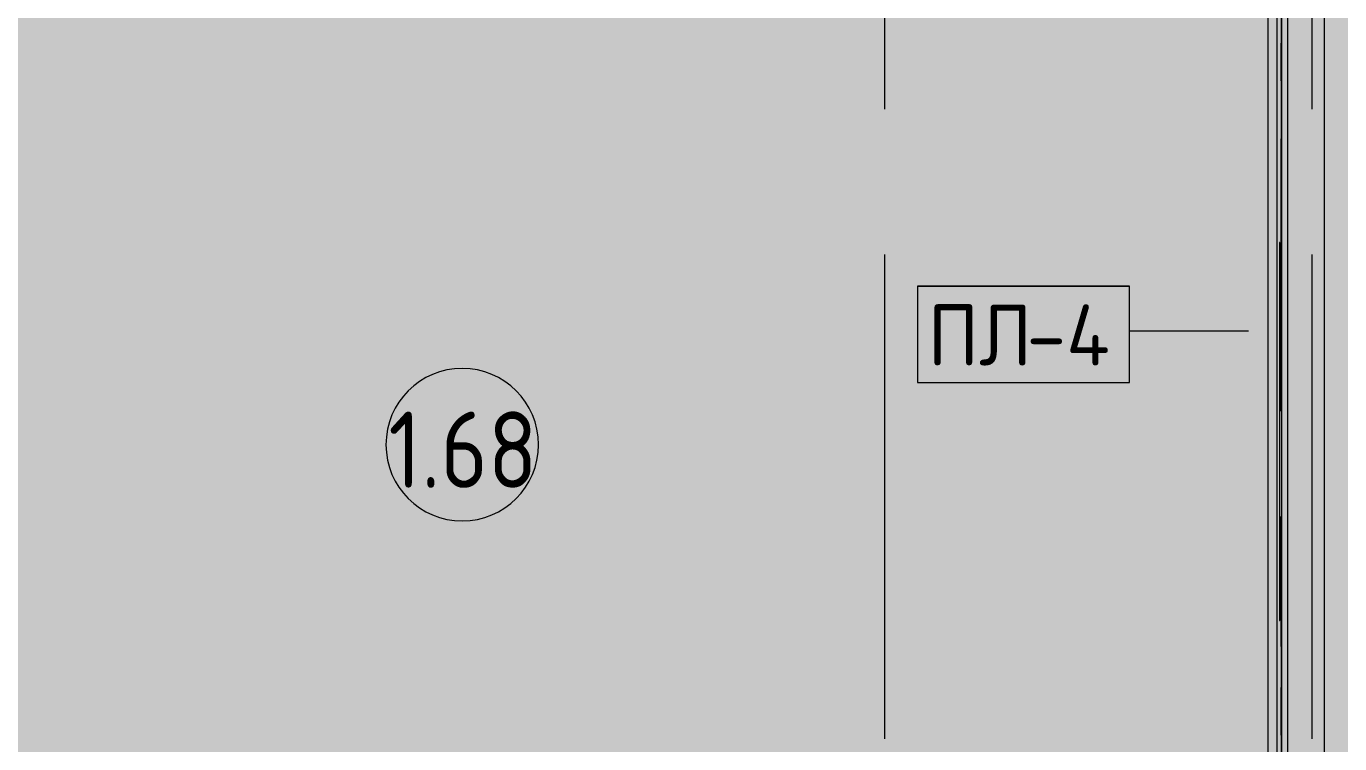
# Model space of a CAD drawing. Header units: millimetres. Extents: x 81671 to 282875, y -8553 to 29000.
# Drawn here: x 102997 to 107301, y 4864 to 7216 of the extents above; entities that cross this region are included whole.
import ezdxf

# ---------------------------------------------------------------- set-up
doc = ezdxf.new("R2010")
doc.units = ezdxf.units.MM
doc.linetypes.add('Осевая', pattern=[3175, 635, -476.25, 1587.5, -476.25])
for name, color, linetype, lineweight in [('A-AREA-IDEN', 7, 'Continuous', 9), ('A-FLOR-PATT', 7, 'Continuous', 9), ('A-GENM', 7, 'Continuous', 9), ('A-GENM-IDEN', 7, 'Continuous', 9), ('I-WALL', 7, 'Continuous', 9), ('Оси-2', 7, 'Осевая', 9)]:
    doc.layers.add(name, color=color, linetype=linetype, lineweight=lineweight)
for name, color, linetype, lineweight, true_color in [('A-GENM-3', 5, 'Continuous', 9, 0x0000ff), ('A-WALL-1', 9, 'Continuous', 9, 0x808080), ('A-WALL-FNSH-1', 9, 'Continuous', 9, 0x808080), ('I-WALL-2', 9, 'Continuous', 9, 0x808080)]:
    doc.layers.add(name, color=color, linetype=linetype, lineweight=lineweight, true_color=true_color)
doc.styles.add('GOST Common', font='GOST_Common.ttf', dxfattribs={"width": 0.9, "height": 250})
doc.styles.add('GOST Common_1', font='GOST_Common.ttf', dxfattribs={"height": 200})

# ---------------------------------------------------------------- blocks, each defined once
blk = doc.blocks.new('Рисунок_горы - Рисунок_горы-31934381-План отделки полов с раскладкой материалов 1 этажа в осях 23_1-33')
at = {"layer": 'A-GENM'}
for p, q in [((107109, 6596.8), (107109, 6811.8)), ((107109, 6811.8), (107109, 6596.8)), ((107109, 6543.6), (107109, 6283.9)), ((107109, 6405.5), (107109, 6505.2)), ((107109, 6505.2), (107109, 6405.5)), ((107109, 6323.1), (107109, 6385.4)), ((107109, 6385.4), (107109, 6323.1)), ((107109, 6239.8), (107109, 6301.8)), ((107109, 6301.8), (107109, 6239.8)), ((107109, 6066.3), (107109, 6088)), ((107109, 6088), (107109, 6066.3)), ((107109, 5410.9), (107109, 5473.2)), ((107109, 5473.2), (107109, 5410.9)), ((107109, 5202.8), (107109, 5327.3)), ((107109, 5327.3), (107109, 5202.8)), ((107109, 5182.5), (107109, 5181.1)), ((107109, 5181.1), (107109, 5059.9))]:
    blk.add_line(p, q, dxfattribs=at)
for points in [[(107109, 7214.5), (107109, 7212.6), (107109, 7208.3), (107109, 7196.7)], [(107109, 7097.7), (107109, 7098.2), (107109, 7098.9), (107109, 7099.7)], [(107109, 7074.4), (107109, 7079.7), (107109, 7085.5), (107109, 7091.6)], [(107109, 6716.7), (107109, 6731.4), (107109, 6742), (107109, 6745.8)], [(107109, 6614.2), (107109, 6606), (107109, 6578.2), (107109, 6549)], [(107109, 6583.5), (107109, 6584.6), (107109, 6588.2), (107109, 6596.8)], [(107109, 6583.7), (107109, 6584.6), (107109, 6586.1), (107109, 6587.1)], [(107109, 6409.6), (107109, 6413.2), (107109, 6423.1), (107109, 6426.7)], [(107109, 6413), (107109, 6407.2), (107109, 6405.1), (107109, 6408.3)], [(107109, 5608.6), (107109, 5567.6), (107109, 5527.7), (107109, 5494.8)], [(107109, 5415.4), (107109, 5414.5), (107109, 5413.5), (107109, 5412.6)], [(107109, 4996.9), (107109, 5086.6), (107109, 5046.4), (107109, 4960)], [(107109, 5048), (107109, 5034.9), (107109, 4986.4), (107109, 4936.1)], [(107109, 4997.1), (107109, 5021), (107109, 5029.3), (107109, 5042)], [(107109, 4891.4), (107109, 4907.7), (107109, 4948.5), (107109, 4997.1)], [(107109, 4926), (107109, 4939.9), (107109, 4967.6), (107109, 4996.9)], [(107109, 4919.2), (107109, 4919.2), (107109, 4919.2), (107109, 4919.2)]]:
    blk.add_open_spline(points, degree=3, dxfattribs=at)
for points, knots in [([(107109, 7196.7), (107109, 7196.7), (107109, 7135.5), (107109, 7087.7), (107109, 6990)], [0.25, 0.25, 0.25, 0.25, 0.25000001, 0.3125, 0.3125, 0.3125, 0.3125]), ([(107109, 7144.2), (107109, 7144.2), (107109, 7150.7), (107109, 7156.3), (107109, 7161)], [0.555555556, 0.555555556, 0.555555556, 0.555555556, 0.555555566, 0.558709042, 0.558709042, 0.558709042, 0.558709042]), ([(107109, 7099.7), (107109, 7099.7), (107109, 7119.2), (107109, 7136), (107109, 7144.2)], [0.53333333, 0.53333333, 0.53333333, 0.53333333, 0.53333334, 0.55555556, 0.55555556, 0.55555556, 0.55555556]), ([(107109, 7091.6), (107109, 7091.6), (107109, 7093.3), (107109, 7094.4), (107109, 7095.3)], [0.511111111, 0.511111111, 0.511111111, 0.511111111, 0.511111121, 0.519586005, 0.519586005, 0.519586005, 0.519586005]), ([(107109, 6990), (107109, 6990), (107109, 6928.5), (107109, 6852.5), (107109, 6803.8)], [0.3125, 0.3125, 0.3125, 0.3125, 0.31250001, 0.375, 0.375, 0.375, 0.375]), ([(107109, 6803.8), (107109, 6803.8), (107109, 6766.8), (107109, 6750.7), (107109, 6724.5)], [0.375, 0.375, 0.375, 0.375, 0.37500001, 0.4375, 0.4375, 0.4375, 0.4375]), ([(107109, 6745.8), (107109, 6745.8), (107109, 6750.5), (107109, 6753.8), (107109, 6755.9)], [0.444444444, 0.444444444, 0.444444444, 0.444444444, 0.444444454, 0.446842878, 0.446842878, 0.446842878, 0.446842878]), ([(107109, 6724.5), (107109, 6724.5), (107109, 6678.8), (107109, 6632.5), (107109, 6587.1)], [0.4375, 0.4375, 0.4375, 0.4375, 0.43750001, 0.5, 0.5, 0.5, 0.5]), ([(107109, 6595.4), (107109, 6595.4), (107109, 6605.6), (107109, 6611.7), (107109, 6614.6)], [0.5, 0.5, 0.5, 0.5, 0.50000001, 0.5342956, 0.5342956, 0.5342956, 0.5342956]), ([(107109, 6596.8), (107109, 6596.8), (107109, 6588.2), (107109, 6584.5), (107109, 6583.5)], [0.345323741, 0.345323741, 0.345323741, 0.345323741, 0.345323751, 0.348342105, 0.348342105, 0.348342105, 0.348342105]), ([(107109, 6427.4), (107109, 6427.4), (107109, 6452), (107109, 6573.2), (107109, 6595.4)], [0.3333333, 0.3333333, 0.3333333, 0.3333333, 0.3333333, 0.5, 0.5, 0.5, 0.5]), ([(107109, 6587.1), (107109, 6587.1), (107109, 6586.1), (107109, 6584.6), (107109, 6583.8)], [0.5, 0.5, 0.5, 0.5, 0.50000001, 0.52072637, 0.52072637, 0.52072637, 0.52072637]), ([(107109, 6587.1), (107109, 6587.1), (107109, 6571), (107109, 6574.8), (107109, 6563.8)], [0.352517986, 0.352517986, 0.352517986, 0.352517986, 0.352517996, 0.35971223, 0.35971223, 0.35971223, 0.35971223]), ([(107109, 6563.8), (107109, 6563.8), (107109, 6557), (107109, 6550.7), (107109, 6543.6)], [0.35971223, 0.35971223, 0.35971223, 0.35971223, 0.35971224, 0.366906475, 0.366906475, 0.366906475, 0.366906475]), ([(107109, 6549), (107109, 6549), (107109, 6543.3), (107109, 6536.3), (107109, 6528)], [0.66666667, 0.66666667, 0.66666667, 0.66666667, 0.66666668, 0.76544499, 0.76544499, 0.76544499, 0.76544499]), ([(107109, 6505.2), (107109, 6505.2), (107109, 6516.4), (107109, 6536.9), (107109, 6543.6)], [0.93333333, 0.93333333, 0.93333333, 0.93333333, 0.93333334, 1, 1, 1, 1]), ([(107109, 6543.6), (107109, 6543.6), (107109, 6536.9), (107109, 6516.4), (107109, 6505.2)], [0.366906475, 0.366906475, 0.366906475, 0.366906475, 0.366906485, 0.374100719, 0.374100719, 0.374100719, 0.374100719]), ([(107109, 6385.4), (107109, 6385.4), (107109, 6394.3), (107109, 6394.4), (107109, 6405.5)], [0.86666667, 0.86666667, 0.86666667, 0.86666667, 0.86666668, 0.9, 0.9, 0.9, 0.9]), ([(107109, 6405.5), (107109, 6405.5), (107109, 6394.4), (107109, 6394.3), (107109, 6385.4)], [0.381294964, 0.381294964, 0.381294964, 0.381294964, 0.381294974, 0.388489209, 0.388489209, 0.388489209, 0.388489209]), ([(107109, 6301.8), (107109, 6301.8), (107109, 6311.8), (107109, 6310.3), (107109, 6323.1)], [0.8, 0.8, 0.8, 0.8, 0.80000001, 0.83333333, 0.83333333, 0.83333333, 0.83333333]), ([(107109, 6323.1), (107109, 6323.1), (107109, 6310.3), (107109, 6311.8), (107109, 6301.8)], [0.395683453, 0.395683453, 0.395683453, 0.395683453, 0.395683463, 0.402877698, 0.402877698, 0.402877698, 0.402877698]), ([(107109, 6214.8), (107109, 6214.8), (107109, 6224.1), (107109, 6230.7), (107109, 6239.8)], [0.73333333, 0.73333333, 0.73333333, 0.73333333, 0.73333334, 0.76666667, 0.76666667, 0.76666667, 0.76666667]), ([(107109, 6239.8), (107109, 6239.8), (107109, 6230.7), (107109, 6224.1), (107109, 6214.8)], [0.410071942, 0.410071942, 0.410071942, 0.410071942, 0.410071952, 0.417266187, 0.417266187, 0.417266187, 0.417266187]), ([(107109, 6128.8), (107109, 6128.8), (107109, 6163.6), (107109, 6185.7), (107109, 6214.8)], [0.7, 0.7, 0.7, 0.7, 0.70000001, 0.73333333, 0.73333333, 0.73333333, 0.73333333]), ([(107109, 6214.8), (107109, 6214.8), (107109, 6185.7), (107109, 6163.6), (107109, 6128.8)], [0.417266187, 0.417266187, 0.417266187, 0.417266187, 0.417266197, 0.424460432, 0.424460432, 0.424460432, 0.424460432]), ([(107109, 6108.7), (107109, 6108.7), (107109, 6116.6), (107109, 6118.9), (107109, 6128.8)], [0.66666667, 0.66666667, 0.66666667, 0.66666667, 0.66666668, 0.7, 0.7, 0.7, 0.7]), ([(107109, 6128.8), (107109, 6128.8), (107109, 6118.9), (107109, 6116.6), (107109, 6108.7)], [0.424460432, 0.424460432, 0.424460432, 0.424460432, 0.424460442, 0.431654676, 0.431654676, 0.431654676, 0.431654676]), ([(107109, 6088), (107109, 6088), (107109, 6096.9), (107109, 6100.1), (107109, 6108.7)], [0.63333333, 0.63333333, 0.63333333, 0.63333333, 0.63333334, 0.66666667, 0.66666667, 0.66666667, 0.66666667]), ([(107109, 6108.7), (107109, 6108.7), (107109, 6100.1), (107109, 6096.9), (107109, 6088)], [0.431654676, 0.431654676, 0.431654676, 0.431654676, 0.431654686, 0.438848921, 0.438848921, 0.438848921, 0.438848921]), ([(107109, 5494.8), (107109, 5494.8), (107109, 5527.7), (107109, 5567.6), (107109, 5608.6)], [0.5, 0.5, 0.5, 0.5, 0.50000001, 0.51610652, 0.51610652, 0.51610652, 0.51610652]), ([(107109, 5473.2), (107109, 5473.2), (107109, 5481.2), (107109, 5486.6), (107109, 5494.8)], [0.46666667, 0.46666667, 0.46666667, 0.46666667, 0.46666668, 0.5, 0.5, 0.5, 0.5]), ([(107109, 5494.8), (107109, 5494.8), (107109, 5486.6), (107109, 5481.2), (107109, 5473.2)], [0.467625899, 0.467625899, 0.467625899, 0.467625899, 0.467625909, 0.474820144, 0.474820144, 0.474820144, 0.474820144]), ([(107109, 5412.6), (107109, 5412.6), (107109, 5381.3), (107109, 5348.9), (107109, 5322.1)], [0.16666667, 0.16666667, 0.16666667, 0.16666667, 0.16666668, 0.2, 0.2, 0.2, 0.2]), ([(107109, 5391.1), (107109, 5391.1), (107109, 5399.8), (107109, 5403), (107109, 5410.9)], [0.4, 0.4, 0.4, 0.4, 0.40000001, 0.43333333, 0.43333333, 0.43333333, 0.43333333]), ([(107109, 5410.9), (107109, 5410.9), (107109, 5403), (107109, 5399.8), (107109, 5391.1)], [0.482014388, 0.482014388, 0.482014388, 0.482014388, 0.482014398, 0.489208633, 0.489208633, 0.489208633, 0.489208633]), ([(107109, 5327.3), (107109, 5327.3), (107109, 5345.9), (107109, 5365.8), (107109, 5391.1)], [0.36666667, 0.36666667, 0.36666667, 0.36666667, 0.36666668, 0.4, 0.4, 0.4, 0.4]), ([(107109, 5391.1), (107109, 5391.1), (107109, 5365.8), (107109, 5345.9), (107109, 5327.3)], [0.489208633, 0.489208633, 0.489208633, 0.489208633, 0.489208643, 0.496402878, 0.496402878, 0.496402878, 0.496402878]), ([(107109, 5322.1), (107109, 5322.1), (107109, 5294.4), (107109, 5274.4), (107109, 5251.1)], [0.2, 0.2, 0.2, 0.2, 0.20000001, 0.23333333, 0.23333333, 0.23333333, 0.23333333]), ([(107109, 5251.1), (107109, 5251.1), (107109, 5239.5), (107109, 5229.1), (107109, 5217.1)], [0.23333333, 0.23333333, 0.23333333, 0.23333333, 0.23333334, 0.26666667, 0.26666667, 0.26666667, 0.26666667]), ([(107109, 5217.1), (107109, 5217.1), (107109, 5206.1), (107109, 5190), (107109, 5182.5)], [0.26666667, 0.26666667, 0.26666667, 0.26666667, 0.26666668, 0.3, 0.3, 0.3, 0.3]), ([(107109, 5182.5), (107109, 5182.5), (107109, 5187.2), (107109, 5190.1), (107109, 5202.8)], [0.3, 0.3, 0.3, 0.3, 0.30000001, 0.33333333, 0.33333333, 0.33333333, 0.33333333]), ([(107109, 5202.8), (107109, 5202.8), (107109, 5190.1), (107109, 5187.2), (107109, 5182.5)], [0.503597122, 0.503597122, 0.503597122, 0.503597122, 0.503597132, 0.510791367, 0.510791367, 0.510791367, 0.510791367]), ([(107109, 5059.9), (107109, 5059.9), (107109, 5048.8), (107109, 5037.4), (107109, 5026.3)], [0.525179856, 0.525179856, 0.525179856, 0.525179856, 0.525179866, 0.529081731, 0.529081731, 0.529081731, 0.529081731]), ([(107109, 5042), (107109, 5042), (107109, 5044.9), (107109, 5047), (107109, 5048.6)], [0.25, 0.25, 0.25, 0.25, 0.25000001, 0.27026999, 0.27026999, 0.27026999, 0.27026999]), ([(107109, 4960), (107109, 4960), (107109, 4942.9), (107109, 4927.4), (107109, 4920.2)], [0.25, 0.25, 0.25, 0.25, 0.25, 0.3996398, 0.3996398, 0.3996398, 0.3996398]), ([(107109, 4936.1), (107109, 4936.1), (107109, 4912.3), (107109, 4897.5), (107109, 4890)], [0.5, 0.5, 0.5, 0.5, 0.5, 0.6147906, 0.6147906, 0.6147906, 0.6147906])]:
    blk.add_open_spline(points, degree=3, knots=knots, dxfattribs=at)
blk = doc.blocks.new('Плинтус - Плинтус светлый _сад_-32860329-План отделки полов с раскладкой материалов 1 этажа в осях 23_1-33')
at = {"layer": 'A-GENM-3'}
blk.add_hatch(color=256, dxfattribs=at).paths.add_polyline_path([(9853.2, 0), (0, 0), (15, -15), (9841.7, -15), (9841.7, -0.5), (9853.2, -0.5)])
for p, q in [((0, 0), (9853.2, 0)), ((15, -15), (9841.7, -15)), ((45, -45), (9841.7, -45))]:
    blk.add_line(p, q, dxfattribs=at)
blk = doc.blocks.new('Марка_Помещения - Номер-25198446-План отделки полов с раскладкой материалов 1 этажа в осях 23_1-33')
at = {"layer": 'A-AREA-IDEN'}
for start, end in [(360, 180), (180, 360)]:
    blk.add_arc((0, 0), 2.5, start, end, dxfattribs=at)
blk = doc.blocks.new('Mark Reiling - Mark Reiling-26174330-План отделки полов с раскладкой материалов 1 этажа в осях 23_1-33')
at = {"layer": 'A-GENM-IDEN'}
for p, q in [((-3.47, 1.49), (-3.47, -1.663)), ((-3.47, 1.49), (3.47, 1.49)), ((3.47, 1.49), (-3.47, 1.49)), ((-3.47, 1.49), (-3.47, -1.663)), ((3.47, -1.663), (3.47, 1.49)), ((3.47, -1.663), (3.47, 1.49)), ((-3.47, -1.663), (3.47, -1.663)), ((-3.47, -1.663), (3.47, -1.663))]:
    blk.add_line(p, q, dxfattribs=at)

msp = doc.modelspace()

# ---------------------------------------------------------------- hatches: boundary and pattern name
at = {"layer": 'A-FLOR-PATT'}
h = msp.add_hatch(color=256, dxfattribs=at)
h.paths.add_polyline_path([(106030, 170), (106249, 170), (106248.8, 177.4), (106030, 177.4)])
h.paths.add_polyline_path([(101870, 170), (102898.3, 170), (102898.3, 177.4), (101870, 177.4), (101870, 171)])
h.paths.add_polyline_path([(105180, 170), (105510, 170), (105509, 177.4), (105158.3, 177.4), (105158.8, 170), (105160, 170)])
h.paths.add_polyline_path([(106781.7, 267), (106786.7, 268.3), (106790.7, 272.7), (106791.7, 277), (106790.4, 282), (106786.7, 285.7), (106776.7, 285.7), (106773.1, 282), (106771.7, 277), (106773.1, 272), (106776.7, 268.3), (106779.2, 267.3)])
h.paths.add_polyline_path([(106470.5, 267), (106475.8, 268.6), (106479.2, 272), (106480.5, 277), (106479.2, 282), (106475.4, 285.7), (106465.5, 285.7), (106461.8, 282), (106460.5, 277), (106461.8, 272), (106465.5, 268.3), (106467.9, 267.3)])
h.paths.add_polyline_path([(106989.2, 267), (106994.2, 268.3), (106997.9, 272), (106999.2, 277), (106997.6, 282.4), (106993.8, 285.8), (106989.2, 287), (106984.2, 285.7), (106980.6, 282), (106979.2, 277), (106980.6, 272), (106984.2, 268.3), (106986.7, 267.3)])
h.paths.add_polyline_path([(106885.5, 267), (106890.5, 268.3), (106894.2, 272), (106895.5, 277), (106894.2, 282), (106890.4, 285.7), (106880.5, 285.7), (106876.8, 282), (106875.5, 277), (106876.8, 272), (106880.5, 268.3), (106882.9, 267.3)])
h.paths.add_polyline_path([(106366.7, 267), (106372.1, 268.6), (106375.4, 272), (106376.7, 277), (106375.4, 282), (106371.7, 285.7), (106361.7, 285.7), (106358.1, 282), (106356.7, 277), (106358.1, 272), (106361.7, 268.3), (106364.2, 267.3)])
h.paths.add_polyline_path([(106574.2, 267), (106579.6, 268.6), (106582.9, 272), (106584.2, 277), (106582.9, 282), (106579.2, 285.7), (106569.2, 285.7), (106565.6, 282), (106564.2, 277), (106565.6, 272), (106569.2, 268.3), (106571.7, 267.3)])
h.paths.add_polyline_path([(106678, 267), (106683, 268.3), (106686.7, 272), (106688, 277), (106686.7, 282), (106682.9, 285.7), (106673, 285.7), (106669.3, 282), (106668, 277), (106669.3, 272), (106673, 268.3), (106675.4, 267.3)])
h.paths.add_polyline_path([(103094.6, 267.1), (103099.9, 268.6), (103103.2, 272.1), (103104.6, 277.1), (103103.2, 282.1), (103098.9, 286), (103089.6, 285.7), (103085.9, 282.1), (103084.6, 277.1), (103085.9, 272.1), (103089.6, 268.4), (103092, 267.4)])
h.paths.add_polyline_path([(103198.3, 267.1), (103203.6, 268.7), (103207, 272.1), (103208.3, 277.1), (103207, 282.1), (103202.6, 286), (103193.3, 285.7), (103189.6, 282.1), (103188.3, 277.1), (103189.6, 272.1), (103193.3, 268.4), (103195.7, 267.4)])
h.paths.add_polyline_path([(102990.8, 267.1), (102996.1, 268.6), (102999.5, 272.1), (103000.7, 277.9), (102999.5, 282.1), (102995.8, 285.7), (102990.8, 287.1), (102985.8, 285.7), (102982.1, 282.1), (102980.8, 277.1), (102982.1, 272.1), (102985.8, 268.4), (102988.2, 267.4)])
h.paths.add_polyline_path([(103924.6, 267.1), (103929.9, 268.6), (103933.2, 272.1), (103934.6, 277.1), (103933.2, 282.1), (103928.9, 286), (103919.6, 285.7), (103915.9, 282.1), (103914.6, 277.1), (103915.9, 272.1), (103919.6, 268.4), (103922, 267.4)])
h.paths.add_polyline_path([(103820.8, 267.1), (103826.1, 268.6), (103829.5, 272.1), (103830.8, 277.1), (103829.5, 282.1), (103825.1, 286), (103815.8, 285.7), (103812.1, 282.1), (103810.8, 277.1), (103812.1, 272.1), (103815.8, 268.4), (103818.2, 267.4)])
h.paths.add_polyline_path([(104132.1, 267.1), (104137.1, 268.4), (104140.7, 272.1), (104142.1, 277.1), (104140.7, 282.1), (104136.4, 286), (104127.1, 285.7), (104123.4, 282.1), (104122.1, 277.1), (104123.4, 272.1), (104127.1, 268.4), (104129.5, 267.4)])
h.paths.add_polyline_path([(103613.3, 267.1), (103618.3, 268.4), (103622, 272.1), (103623.3, 277.1), (103622, 282.1), (103617.6, 286), (103608.3, 285.7), (103604.6, 282.1), (103603.3, 277.1), (103604.6, 272.1), (103608.3, 268.4), (103610.7, 267.4)])
h.paths.add_polyline_path([(103302.1, 267.1), (103307.4, 268.6), (103310.7, 272.1), (103312.1, 277.1), (103310.7, 282.1), (103306.4, 286), (103297.1, 285.7), (103293.4, 282.1), (103292.1, 277.1), (103293.4, 272.1), (103297.1, 268.4), (103300.6, 267.2)])
h.paths.add_polyline_path([(103405.8, 267.1), (103411.1, 268.6), (103414.5, 272.1), (103415.8, 277.1), (103414.5, 282.1), (103410.1, 286), (103400.8, 285.7), (103397.1, 282.1), (103395.8, 277.1), (103397.1, 272.1), (103400.8, 268.4), (103403.2, 267.4)])
h.paths.add_polyline_path([(104754.6, 267.1), (104759.6, 268.4), (104763.2, 272.1), (104764.6, 277.1), (104763.2, 282.1), (104759.6, 285.7), (104754.6, 287.1), (104749.6, 285.7), (104745.9, 282.1), (104744.6, 277.1), (104745.9, 272.1), (104749.6, 268.4), (104752, 267.4)])
h.paths.add_polyline_path([(104028.3, 267.1), (104033.6, 268.6), (104037, 272.1), (104038.3, 277.1), (104037, 282.1), (104032.6, 286), (104023.3, 285.7), (104019.6, 282.1), (104018.3, 277.1), (104019.6, 272.1), (104023.3, 268.4), (104025.7, 267.4)])
h.paths.add_polyline_path([(104235.8, 267.1), (104240.8, 268.4), (104244.5, 272.1), (104245.8, 277.1), (104244.5, 282.1), (104240.1, 286), (104230.8, 285.7), (104227.1, 282.1), (104225.8, 277.1), (104227.1, 272.1), (104230.8, 268.4), (104233.2, 267.4)])
h.paths.add_polyline_path([(103509.6, 267.1), (103514.9, 268.6), (103518.2, 272.1), (103519.6, 277.1), (103518.2, 282.1), (103513.9, 286), (103504.6, 285.7), (103500.9, 282.1), (103499.6, 277.1), (103500.9, 272.1), (103504.6, 268.4), (103507, 267.4)])
h.paths.add_polyline_path([(103717.1, 267.1), (103722.4, 268.6), (103725.7, 272.1), (103727.1, 277.1), (103725.7, 282.1), (103721.4, 286), (103712.1, 285.7), (103708.4, 282.1), (103707.1, 277.1), (103708.4, 272.1), (103712.1, 268.4), (103714.5, 267.4)])
h.paths.add_polyline_path([(104443.3, 267.1), (104448.3, 268.4), (104452, 272.1), (104453.3, 277.1), (104452, 282.1), (104447.6, 286), (104438.3, 285.7), (104434.6, 282.1), (104433.3, 277.1), (104434.6, 272.1), (104438.3, 268.4), (104440.7, 267.4)])
h.paths.add_polyline_path([(105065.8, 267.1), (105070.8, 268.4), (105074.5, 272.1), (105075.8, 277.1), (105074.5, 282.1), (105070.4, 285.9), (105065.8, 287.1), (105060.8, 285.7), (105057.1, 282.1), (105055.8, 277.1), (105057.1, 272.1), (105060.8, 268.4), (105063.2, 267.4)])
h.paths.add_polyline_path([(104339.6, 267.1), (104344.6, 268.4), (104348.2, 272.1), (104349.6, 277.1), (104348.2, 282.1), (104343.9, 286), (104334.6, 285.7), (104330.9, 282.1), (104329.6, 277.1), (104330.9, 272.1), (104334.6, 268.4), (104337, 267.4)])
h.paths.add_polyline_path([(104962.1, 267.1), (104967.1, 268.4), (104970.7, 272.1), (104972.1, 277.1), (104970.7, 282.1), (104967.1, 285.7), (104962.1, 287.1), (104957.1, 285.7), (104953.4, 282.1), (104952.1, 277.1), (104953.4, 272.1), (104957.1, 268.4), (104959.5, 267.4)])
h.paths.add_polyline_path([(104858.3, 267.1), (104863.3, 268.4), (104867, 272.1), (104868.3, 277.1), (104867, 282.1), (104863.3, 285.7), (104858.3, 287.1), (104853.3, 285.7), (104849.6, 282.1), (104848.3, 277.1), (104849.6, 272.1), (104853.3, 268.4), (104855.7, 267.4)])
h.paths.add_polyline_path([(104547.1, 267.1), (104552.1, 268.4), (104555.7, 272.1), (104557.1, 277.1), (104555.7, 282.1), (104551.4, 286), (104542.1, 285.7), (104538.4, 282.1), (104537.1, 277.1), (104538.4, 272.1), (104542.1, 268.4), (104544.5, 267.4)])
h.paths.add_polyline_path([(104650.8, 267.1), (104655.8, 268.4), (104659.5, 272.1), (104660.8, 277.1), (104659.5, 282.1), (104655.1, 286), (104645.8, 285.7), (104642.1, 282.1), (104640.8, 277.1), (104642.1, 272.1), (104645.8, 268.4), (104648.2, 267.4)])
h.paths.add_polyline_path([(106989.2, 417), (106994.2, 418.3), (106997.9, 422), (106999.2, 427), (106997.9, 432), (106994.2, 435.7), (106989.2, 437), (106984.2, 435.7), (106980.6, 432), (106979.2, 427), (106980.6, 422), (106984.2, 418.3), (106986.7, 417.3)])
h.paths.add_polyline_path([(102990.8, 417.1), (102995.8, 418.4), (102999.5, 422.1), (103000.8, 427.1), (102999.5, 432.1), (102995.8, 435.7), (102990.8, 437.1), (102985.8, 435.7), (102982.1, 432.1), (102980.8, 427.1), (102982.1, 422.1), (102985.8, 418.4), (102988.2, 417.4)])
h.paths.add_polyline_path([(104858.3, 417.1), (104863.3, 418.4), (104867, 422.1), (104868.3, 427.1), (104867, 432.1), (104863.3, 435.7), (104858.3, 437.1), (104853.3, 435.7), (104849.6, 432.1), (104848.3, 427.1), (104849.6, 422.1), (104853.3, 418.4), (104855.7, 417.4)])
h.paths.add_polyline_path([(104962.1, 417.1), (104967.1, 418.4), (104970.7, 422.1), (104972.1, 427.1), (104970.7, 432.1), (104967.1, 435.7), (104962.1, 437.1), (104957.1, 435.7), (104953.4, 432.1), (104952.1, 427.1), (104953.4, 422.1), (104957.1, 418.4), (104959.5, 417.4)])
h.paths.add_polyline_path([(104754.6, 417.1), (104759.6, 418.4), (104763.2, 422.1), (104764.6, 427.1), (104763.2, 432.1), (104759.6, 435.7), (104754.6, 437.1), (104749.6, 435.7), (104745.9, 432.1), (104744.6, 427.1), (104745.9, 422.1), (104749.6, 418.4), (104752, 417.4)])
h.paths.add_polyline_path([(105065.8, 417.1), (105070.8, 418.4), (105074.5, 422.1), (105075.8, 427.1), (105074.5, 432.1), (105070.8, 435.7), (105065.8, 437.1), (105060.8, 435.7), (105057.1, 432.1), (105055.8, 427.1), (105057.1, 422.1), (105060.8, 418.4), (105063.2, 417.4)])
h.paths.add_polyline_path([(105510, 517.4), (105510, 520), (106028.8, 520), (106028.8, 521.2), (105509, 521.2), (105509, 517.4)])
h.paths.add_polyline_path([(107110, 517.4), (107109.5, 10380), (105094, 10380), (105094, 10392), (105055, 10392), (105055, 10520), (105010, 10520), (105010, 10550), (105020, 10550), (105020, 10600), (104970, 10600), (104970, 10620), (103770, 10620), (103770, 10600), (103720, 10599.5), (103720, 10550), (103730, 10550), (103730, 10520), (103685, 10520), (103685, 10392), (103645, 10392), (103645, 10380), (101630, 10379), (101630, 2925), (101690, 2925), (101690, 2865), (101660, 2865), (101660, 2875), (101630, 2875), (101630, 1575), (101660, 1575), (101660, 1585), (101690, 1585), (101690, 1525), (101630, 1525), (101630, 536.2), (101856, 536.2), (101868.1, 524.2), (101868.3, 537.3), (102898.3, 537.3), (102898.3, 537.4), (105158.3, 537.4), (105159, 537.3), (106016.1, 536.2), (106028.8, 523.5), (106029, 537.3), (107094.5, 537.3), (107094, 10364), (105109, 10364), (105095, 10379), (107109.5, 10379), (107109, 517.4)])
h.paths.add_polyline_path([(102898.3, 537.4), (102898.3, 537.4), (102801.2, 546.8)])
h.paths.add_polyline_path([(101631.1, 5178.7), (101631.1, 10379), (103645, 10379), (103645, 10364), (101646.1, 10364), (101646.1, 5193.7), (101632.4, 5180)])
h.paths.add_polyline_path([(103685, 10600), (103720, 10600), (103720, 10603), (103685, 10603)])
h.paths.add_polyline_path([(105078, 10608), (105094, 10608), (105094, 10620), (105065.9, 10620), (105065.9, 10608), (105070, 10608)])
h.paths.add_polyline_path([(103645, 10608), (103678.3, 10608), (103678.3, 10620), (103645, 10620)])
at = {"layer": 'I-WALL'}
h = msp.add_hatch(dxfattribs=at)
h.set_pattern_fill('FP_2', color=256, style=0, pattern_type=2)
h.set_pattern_definition([(45, (0, 0), (-57.024626, 57.024626), []), (45, (57.025, 0), (-57.024626, 57.024626), [100.806, -20.161, 3.353, -16.808])])
h.paths.add_polyline_path([(107130, 2400), (107350, 2400), (107350, 10600), (107130, 10600), (107130, 2655.3)])
at = {"layer": 'I-WALL-2'}
h = msp.add_hatch(dxfattribs=at)
h.set_pattern_fill('FP_64', color=256, style=0, pattern_type=2)
h.set_pattern_definition([(0, (0, 0), (121.92, 30.48), [10.058, -81.382, 10.058, -81.382, -487.68]), (0, (0, 0), (121.92, 30.48), [-182.88, 10.058, -172.822, 10.058, -81.382, -213.36]), (0, (0, 0), (121.92, 30.48), [-457.2, 10.058, -50.902, 10.058, -142.342]), (120, (45.72, 15.24), (-87.356454, 90.345817), [10.058, -81.382, 10.058, -81.382, -487.68]), (120, (45.72, 15.24), (-87.356454, 90.345817), [-182.88, 10.058, -172.822, 10.058, -81.382, -213.36]), (120, (45.72, 15.24), (-87.356454, 90.345817), [-457.2, 10.058, -50.902, 10.058, -142.342]), (240, (60.96, 76.2), (-34.563546, -120.825817), [10.058, -81.382, 10.058, -81.382, -487.68]), (240, (60.96, 76.2), (-34.563546, -120.825817), [-182.88, 10.058, -172.822, 10.058, -81.382, -213.36]), (240, (60.96, 76.2), (-34.563546, -120.825817), [-457.2, 10.058, -50.902, 10.058, -142.342])])
h.paths.add_polyline_path([(107110, 150), (107130, 150), (107129.8, 10380), (107110, 10380), (107110, 170)])

# ---------------------------------------------------------------- linework, layer by layer
at = {"layer": 'A-GENM-IDEN'}
msp.add_line((107002, 6216.1), (106611.1, 6216.1), dxfattribs=at)
at = {"layer": 'A-WALL-1'}
for p, q in [((107130, 150), (107130, 10600)), ((107110, 10380), (107110, 170))]:
    msp.add_line(p, q, dxfattribs=at)
at = {"layer": 'A-WALL-FNSH-1'}
for p, q in [((107250, 10390), (107250, 160.5)), ((107251, 160.5), (107251, 10390)), ((107109, 7395.5), (107109, 7142.7)), ((107109, 7142.7), (107110, 7142.7)), ((107110, 7140), (107109, 7140)), ((107109, 7140), (107109, 6720.6)), ((107110, 7086.3), (107109, 7086.3)), ((107109, 7084.5), (107110, 7084.5)), ((107110, 6829.3), (107109, 6829.3)), ((107109, 6828.5), (107110, 6828.5)), ((107109, 6720.6), (107110, 6720.6)), ((107110, 6717.8), (107109, 6717.8)), ((107109, 6717.8), (107109, 6504.8)), ((107104, 6507.2), (107103, 6507.2)), ((107103, 6507.2), (107103, 5268)), ((107104, 5268), (107104, 6507.2)), ((107109, 6504.8), (107110, 6504.8)), ((107103, 5268), (107104, 5268)), ((107110, 5266.9), (107109, 5266.9)), ((107109, 5266.9), (107109, 4728.6)), ((107109, 4953.3), (107110, 4953.3))]:
    msp.add_line(p, q, dxfattribs=at)
at = {"layer": 'I-WALL'}
for p, q in [((107110, 7150.9), (107109, 7150.9)), ((107110, 7146.9), (107109, 7146.9)), ((107109, 7126), (107110, 7126)), ((107109, 7124.5), (107110, 7124.5)), ((107109, 7041), (107110, 7041)), ((107109, 7037), (107110, 7037)), ((107110, 6844.9), (107109, 6844.9)), ((107109, 6820.5), (107110, 6820.5)), ((107110, 6818.6), (107109, 6818.6)), ((107110, 6777.8), (107109, 6777.8)), ((107110, 6776.1), (107109, 6776.1)), ((107109, 6674.1), (107110, 6674.1)), ((107109, 6672.5), (107110, 6672.5)), ((107109, 6667.4), (107110, 6667.4)), ((107110, 6617.2), (107109, 6617.2)), ((107109, 6615.7), (107110, 6615.7)), ((107109, 6609.2), (107110, 6609.2)), ((107109, 6481.6), (107110, 6481.6)), ((107110, 5927.6), (107109, 5927.6)), ((107109, 5613.1), (107110, 5613.1)), ((107109, 5448.9), (107110, 5448.9)), ((107110, 4965.3), (107109, 4965.3))]:
    msp.add_line(p, q, dxfattribs=at)
for points, knots in [([(107109, 7126.9), (107109, 7139.1), (107109, 7145.7), (107109, 7149.9), (107109, 7151.5), (107109, 7149.5), (107109, 7149.5), (107109, 7134.2), (107109, 7108.6), (107109, 7067.5), (107109, 7046.5), (107109, 7039.8), (107109, 7042.4), (107109, 7047.4), (107109, 7055.3), (107109, 7061.8), (107109, 7070.1), (107109, 7078.9), (107109, 7089.1), (107109, 7098), (107109, 7107.2), (107109, 7112.9), (107109, 7118), (107109, 7126)], [-1.570099, -1.570099, -1.570099, -1.570099, -1.484014, -1.384661, -1.281093, -1.204155, -1.118982, -1.03556, -0.917496, -0.818994, -0.737085, -0.673164, -0.614845, -0.542352, -0.465296, -0.386325, -0.312703, -0.250979, -0.187375, -0.123558, -0.068344, -0.028939, 0, 0, 0, 0]), ([(107109, 7086.3), (107109, 7083.4), (107109, 7077), (107109, 7068.6), (107109, 7060.2), (107109, 7053.8), (107109, 7045.8), (107109, 7040.9), (107109, 7038.3), (107109, 7045), (107109, 7066), (107109, 7107), (107109, 7132.7), (107109, 7147.9), (107109, 7147.9), (107109, 7150), (107109, 7148.3), (107109, 7145.4), (107109, 7142.8), (107109, 7142.7)], [-1.375574, -1.375574, -1.375574, -1.375574, -1.319119, -1.257396, -1.183774, -1.104802, -1.027747, -0.955254, -0.896935, -0.833013, -0.751105, -0.652602, -0.534539, -0.451116, -0.365944, -0.289006, -0.185438, -0.086085, -0.0842, -0.0842, -0.0842, -0.0842]), ([(107109, 7124.5), (107109, 7116.5), (107109, 7111.4), (107109, 7105.7), (107109, 7096.5), (107109, 7087.6), (107109, 7077.3), (107109, 7068.6), (107109, 7060.2), (107109, 7053.8), (107109, 7045.8), (107109, 7040.9), (107109, 7038.3), (107109, 7045), (107109, 7066), (107109, 7107), (107109, 7132.7), (107109, 7147.9), (107109, 7147.9), (107109, 7150), (107109, 7148.3), (107109, 7144.2), (107109, 7137.6), (107109, 7125.4)], [-1.570099, -1.570099, -1.570099, -1.570099, -1.541159, -1.501754, -1.446541, -1.382724, -1.319119, -1.257396, -1.183774, -1.104802, -1.027747, -0.955254, -0.896935, -0.833013, -0.751105, -0.652602, -0.534539, -0.451116, -0.365944, -0.289006, -0.185438, -0.086085, 0, 0, 0, 0]), ([(107109, 7140), (107109, 7140.1), (107109, 7142.9), (107109, 7145.8), (107109, 7147.5), (107109, 7145.4), (107109, 7145.4), (107109, 7130.2), (107109, 7104.5), (107109, 7063.5), (107109, 7042.5), (107109, 7035.8), (107109, 7038.4), (107109, 7043.3), (107109, 7051.3), (107109, 7057.7), (107109, 7066.1), (107109, 7074.7), (107109, 7081.4), (107109, 7084.5)], [-1.489098, -1.489098, -1.489098, -1.489098, -1.484014, -1.384661, -1.281093, -1.204155, -1.118982, -1.03556, -0.917496, -0.818994, -0.737085, -0.673164, -0.614845, -0.542352, -0.465296, -0.386325, -0.312703, -0.250979, -0.189797, -0.189797, -0.189797, -0.189797]), ([(107109, 6777.8), (107109, 6803.7), (107109, 6846.6), (107109, 6846.6), (107109, 6846.6), (107109, 6829.9), (107109, 6813), (107109, 6777.4), (107109, 6723), (107109, 6674.1)], [-1.186443, -1.186443, -1.186443, -1.186443, -0.970698, -0.747904, -0.602559, -0.508259, -0.406061, -0.238952, 0, 0, 0, 0]), ([(107109, 6672.5), (107109, 6721.3), (107109, 6775.8), (107109, 6811.4), (107109, 6828.2), (107109, 6844.9), (107109, 6844.9), (107109, 6844.9), (107109, 6802), (107109, 6776.1)], [-1.186443, -1.186443, -1.186443, -1.186443, -0.947492, -0.780382, -0.678185, -0.583884, -0.43854, -0.215745, 0, 0, 0, 0]), ([(107109, 6820.5), (107109, 6794.2), (107109, 6757.1), (107109, 6731.8), (107109, 6721.2), (107109, 6720.6)], [-0.3529929, -0.3529929, -0.3529929, -0.3529929, -0.2400144, -0.1126558, -0.1046639, -0.1046639, -0.1046639, -0.1046639]), ([(107109, 6717.8), (107109, 6718.7), (107109, 6729.5), (107109, 6755.2), (107109, 6792.3), (107109, 6818.6)], [-0.2523609, -0.2523609, -0.2523609, -0.2523609, -0.2403371, -0.1129785, 0, 0, 0, 0]), ([(107109, 6674.1), (107109, 6664), (107109, 6678.5), (107109, 6714.4), (107109, 6751.5), (107109, 6777.8)], [-0.3529929, -0.3529929, -0.3529929, -0.3529929, -0.2403371, -0.1129785, 0, 0, 0, 0]), ([(107109, 6776.1), (107109, 6749.8), (107109, 6712.7), (107109, 6676.8), (107109, 6662.4), (107109, 6672.5)], [-0.3529929, -0.3529929, -0.3529929, -0.3529929, -0.2400144, -0.1126558, 0, 0, 0, 0]), ([(107109, 6615.7), (107109, 6610.9), (107109, 6606.2), (107109, 6597.9), (107109, 6582.9), (107109, 6568.6), (107109, 6554), (107109, 6539.3), (107109, 6526.1), (107109, 6510.4), (107109, 6494.6), (107109, 6484.7), (107109, 6473.9), (107109, 6476.6), (107109, 6495.3), (107109, 6533.9), (107109, 6561.6), (107109, 6588.3), (107109, 6591.5), (107109, 6603.5), (107109, 6612.7), (107109, 6620.3), (107109, 6622.5), (107109, 6616.2)], [-1.570099, -1.570099, -1.570099, -1.570099, -1.541159, -1.501754, -1.446541, -1.382724, -1.319119, -1.257396, -1.183774, -1.104802, -1.027747, -0.955254, -0.896935, -0.833013, -0.751105, -0.652602, -0.534539, -0.451116, -0.365944, -0.289006, -0.185438, -0.086085, 0, 0, 0, 0]), ([(107109, 6617.2), (107109, 6617.2), (107109, 6616.5), (107109, 6612.9), (107109, 6606.4), (107109, 6596.8), (107109, 6594.4), (107109, 6570.3), (107109, 6542.8), (107109, 6503.1), (107109, 6483.6), (107109, 6479.9), (107109, 6488.7), (107109, 6497.5), (107109, 6511.4), (107109, 6524.9), (107109, 6537.1), (107109, 6550.4), (107109, 6564.1), (107109, 6577.2), (107109, 6590.9), (107109, 6598.6), (107109, 6603.5), (107109, 6609.2)], [-1.503198, -1.503198, -1.503198, -1.503198, -1.484014, -1.384661, -1.281093, -1.204155, -1.118982, -1.03556, -0.917496, -0.818994, -0.737085, -0.673164, -0.614845, -0.542352, -0.465296, -0.386325, -0.312703, -0.250979, -0.187375, -0.123558, -0.068344, -0.028939, 0, 0, 0, 0])]:
    msp.add_open_spline(points, degree=3, knots=knots, dxfattribs=at)
for points in [[(107109, 6829.3), (107109, 6826.4), (107109, 6823.5), (107109, 6820.5)], [(107109, 6818.6), (107109, 6822), (107109, 6825.3), (107109, 6828.5)], [(107109, 6609.7), (107109, 6615.8), (107109, 6617.2), (107109, 6617.2)], [(107109, 5953.9), (107109, 6150.2), (107109, 6333.8), (107109, 6504.8)], [(107103, 5610.9), (107103, 5523), (107103, 5408.7), (107103, 5268)], [(107104, 5268), (107104, 5408.7), (107104, 5523), (107104, 5610.9)], [(107109, 5448.9), (107109, 5516.7), (107109, 5568.7), (107109, 5604.8)], [(107109, 5266.9), (107109, 5324.9), (107109, 5385.6), (107109, 5448.9)]]:
    msp.add_open_spline(points, degree=3, dxfattribs=at)
at = {"layer": 'Оси-2'}
for p, q in [((105810, 593.7), (105810, 19528.3)), ((107210, 593.7), (107210, 19528.3))]:
    msp.add_line(p, q, dxfattribs=at)

# ---------------------------------------------------------------- block references
at = {"layer": 'A-AREA-IDEN', "xscale": 99.99999999999993, "yscale": 99.99999999999993, "zscale": 99.99999999999993}
msp.add_blockref('Марка_Помещения - Номер-25198446-План отделки полов с раскладкой материалов 1 этажа в осях 23_1-33', (104425.2, 5844.2), dxfattribs=at)
at = {"layer": 'A-GENM'}
msp.add_blockref('Рисунок_горы - Рисунок_горы-31934381-План отделки полов с раскладкой материалов 1 этажа в осях 23_1-33', (0, 0), dxfattribs=at)
at = {"layer": 'A-GENM-3', "rotation": 269.9999999999999}
msp.add_blockref('Плинтус - Плинтус светлый _сад_-32860329-План отделки полов с раскладкой материалов 1 этажа в осях 23_1-33', (107109.5, 10379), dxfattribs=at)
at = {"layer": 'A-GENM-IDEN', "xscale": 99.99999999999993, "yscale": 99.99999999999993, "zscale": 99.99999999999993}
msp.add_blockref('Mark Reiling - Mark Reiling-26174330-План отделки полов с раскладкой материалов 1 этажа в осях 23_1-33', (106264.1, 6214.6), dxfattribs=at)

# ---------------------------------------------------------------- texts
at = {"layer": 'A-AREA-IDEN', "insert": (104183.3, 5952.7), "char_height": 250, "width": 606.076, "attachment_point": 1, "style": 'GOST Common'}
msp.add_mtext('1.68', dxfattribs=at)
at = {"layer": 'A-GENM-IDEN', "char_height": 200, "attachment_point": 1, "style": 'GOST Common_1'}
for s, insert, width in [('ПЛ', (105950, 6303.7), 392.827), ('-4', (106274.2, 6303.7), 376.793)]:
    msp.add_mtext(s, dxfattribs=dict(at, insert=insert, width=width))

doc.saveas('drawing.dxf')
